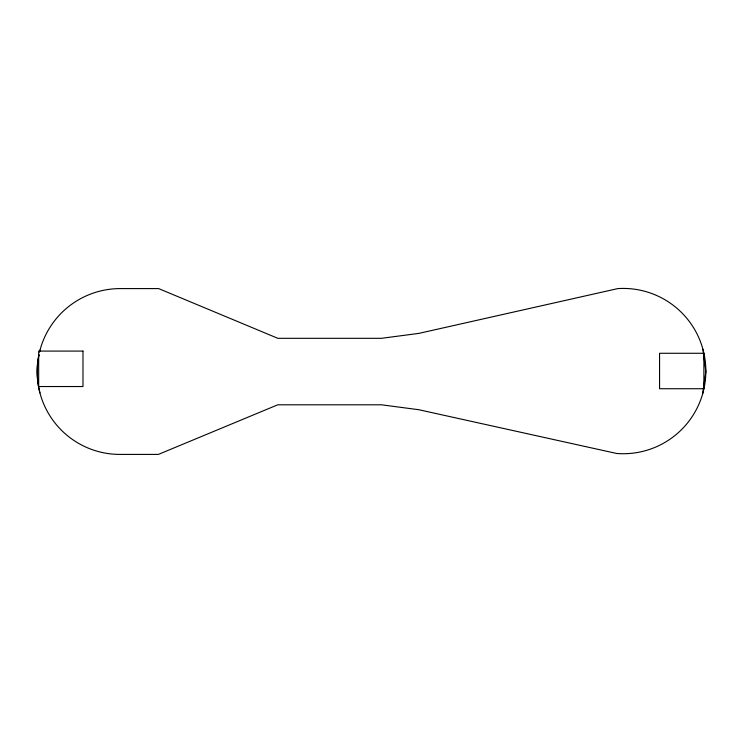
<?xml version="1.0" encoding="UTF-8"?>
<svg xmlns="http://www.w3.org/2000/svg" width="743" height="743" viewBox="0 0 743 743"><rect width="100%" height="100%" fill="white"/><g stroke="black" fill="none" stroke-linecap="round" stroke-linejoin="round"><path stroke-width="1.11" d="M702.618 393.985L705.85 371.649L702.924 349.275M39.806 351.086L40.02 350.027M38.664 354.625L39.1 354.625C36.156 367.218 36.89 380.444 39.927 392.945M38.775 355.312A83.095 83.095 0 0 0 37.15 371.5A82.733 82.733 0 0 0 119.883 454.41L158.389 454.41L277.789 404.796L381.438 404.796L418.718 409.709L616.644 453.471A82.659 82.659 0 0 0 705.85 371.649A82.659 82.659 0 0 0 617.786 288.6L418.718 333.412L381.438 338.316L277.836 338.316L158.631 288.59L120.245 288.59A83.095 83.095 0 0 0 39.481 352.126M82.984 351.086L38.664 351.086L38.664 386.536L82.984 386.536L82.984 351.086M703.89 353.278L659.57 353.278L659.57 388.728L703.89 388.728L703.89 353.278"/></g></svg>
